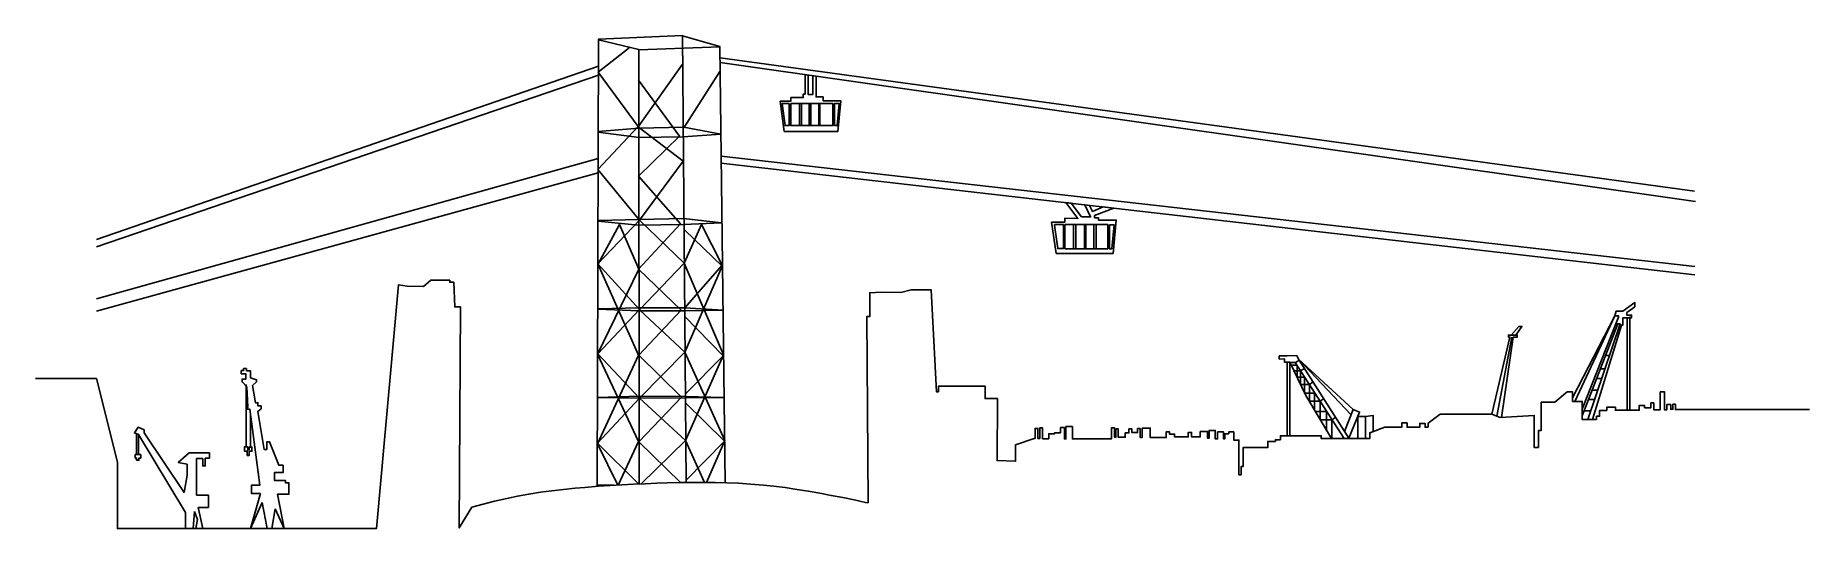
# Model space of a CAD drawing. Header units: millimetres. Extents: x -1 to 155, y 27 to 71.
import ezdxf

# ---------------------------------------------------------------- set-up
doc = ezdxf.new("R2010")
doc.units = ezdxf.units.MM
doc.layers.get('0').update_dxf_attribs({"color": 10, "plot": 0})
for name, color, linetype, plot in [('Layer 2 cut', 104, 'Continuous', False), ('Layer 3 cut', 5, 'Continuous', False), ('Layer 3 engraving', 4, 'Continuous', False)]:
    doc.layers.add(name, color=color, linetype=linetype, plot=plot)

msp = doc.modelspace()

# ---------------------------------------------------------------- linework, layer by layer
for points in [[(48.11, 30.96), (48.23, 70.42), (55.63, 70.73), (55.94, 31.3)], [(59.39, 31.28), (58.93, 69.75), (55.63, 70.7)], [(51.76, 31.18), (48.13, 34.77), (51.83, 38.74), (48.17, 42.64), (51.83, 46.57), (48.17, 50.59), (51.83, 54.44), (48.17, 58.92), (51.71, 62.7), (48.2, 67.49), (50.93, 69.64)], [(48.23, 70.34), (51.77, 69.5), (51.81, 31.18)], [(51.77, 69.47), (58.93, 69.73)], [(3.95, 52.75), (48.22, 68.02)], [(51.98, 31.18), (55.88, 35.02), (51.84, 38.75), (55.82, 42.79), (51.84, 46.54), (55.76, 50.65), (51.84, 54.44), (55.69, 59.66), (51.71, 62.67), (55.63, 68.2)], [(55.74, 62.58), (58.92, 67.57)], [(58.94, 68.75), (144.9, 57.01)], [(58.94, 68.34), (144.98, 56.09)], [(3.95, 52.08), (48.22, 67.22)], [(55.45, 31.3), (51.77, 34.89), (55.53, 38.82), (51.77, 42.52), (55.5, 46.5), (51.75, 50.11), (55.45, 54.13), (51.75, 58.31), (55.36, 61.86), (51.75, 66.78)], [(48.2, 62.26), (51.77, 62.56), (55.73, 62.66), (59, 62.02), (55.68, 61.8), (51.8, 61.74), (48.2, 62.21)], [(3.95, 47.51), (48.2, 59.87)], [(59.04, 60.08), (144.92, 50.35)], [(59.05, 59.47), (144.93, 49.61)], [(3.95, 46.43), (48.19, 58.62)], [(49.94, 31.08), (51.74, 34.91), (48.13, 42.62), (51.78, 50.13), (50.08, 54.06), (48.2, 50.58)], [(48.18, 54.36), (51.73, 53.99), (55.71, 54.06), (59.07, 54.21), (55.71, 54.58), (51.81, 54.51), (48.18, 54.41)], [(57.56, 31.31), (55.88, 35.01), (59.23, 42.55), (55.78, 50.66), (57.31, 54.06), (59.13, 50.47), (55.8, 46.68)], [(57.75, 31.31), (59.35, 35), (55.83, 42.8), (59.13, 50.39), (55.83, 53.57)], [(49.91, 31.08), (48.13, 34.71), (51.76, 42.52), (48.15, 50.58)], [(135.47, 36.85), (138.33, 45.31), (137.95, 45.31), (138.18, 45.88), (138.18, 46.01), (137.86, 46.01), (137.98, 46.41), (138.57, 46.41), (139.63, 47.18), (139.63, 46.8), (138.92, 46.29), (138.92, 46.07), (139.34, 46.07), (139.34, 45.84), (138.58, 45.84), (138.58, 45.19), (138.44, 45.19), (135.9, 36.85)], [(48.17, 46.59), (51.81, 46.45), (55.81, 46.44), (59.2, 46.51), (55.8, 46.7), (51.8, 46.71), (48.19, 46.61)], [(55.91, 39.14), (59.2, 42.47), (55.81, 45.98)], [(134.14, 38.76), (137.86, 46.01)], [(134.33, 38.46), (137.86, 46.01)], [(138.96, 45.84), (138.96, 37.68)], [(139.19, 45.93), (139.19, 37.68)], [(127.02, 37.32), (128.61, 44.13), (128.48, 44.13), (128.48, 44.31), (129.26, 44.31), (129.26, 44.13), (128.9, 44.13), (127.86, 37.03)], [(127.46, 37.15), (128.78, 44.13)], [(129.14, 44.31), (129.67, 45.07), (129.4, 45.07), (128.71, 44.31)], [(134.99, 37.18), (138.14, 45.31)], [(134.99, 37.76), (137.95, 45.31)], [(112.88, 35.17), (110.61, 38.99), (109.19, 41.92), (108.73, 41.92), (108.73, 42.21), (108.26, 42.19), (108.26, 42.47), (108.97, 42.47), (109.8, 42.5), (109.97, 42.19), (114.4, 35.2)], [(137.05, 42.51), (137.39, 42.51)], [(108.97, 41.92), (108.97, 35.42)], [(109.19, 41.92), (109.19, 35.42)], [(114, 35.17), (109.68, 41.88), (109.21, 41.88)], [(111.38, 37.69), (111.38, 39.18), (110.49, 39.18), (110.49, 40.59), (109.83, 40.59), (109.83, 41.65), (109.33, 41.65)], [(112.91, 35.14), (112.91, 36.84), (111.88, 36.84), (111.88, 38.47), (110.93, 38.47), (110.93, 39.95), (110.14, 39.95), (110.14, 41.14), (109.57, 41.14)], [(109.66, 41.87), (110.02, 42.09)], [(114.79, 37.75), (109.97, 42.19)], [(114.6, 37.26), (109.97, 42.19)], [(110.15, 41.15), (110.48, 41.37)], [(136.6, 41.33), (136.99, 41.33)], [(17.13, 34.44), (17.13, 39.96)], [(110.92, 39.95), (111.24, 40.17)], [(135.86, 39.44), (136.35, 39.44)], [(136.26, 40.47), (136.7, 40.47)], [(136.26, 36.85), (136.26, 37.15), (136.52, 37.15), (136.52, 37.66), (137.15, 37.66), (137.15, 37.94), (137.92, 37.94), (137.92, 37.68), (140.01, 37.68), (140.01, 38.1), (140.48, 38.1), (140.48, 37.89), (141.05, 37.89), (141.05, 38.33), (141.3, 38.33), (141.3, 37.72), (141.87, 37.72), (141.87, 39.3), (142.25, 39.3), (142.25, 37.7), (142.44, 37.7), (142.44, 38.18), (142.79, 38.18), (142.79, 37.76), (142.99, 37.76), (142.99, 38.2), (143.21, 38.2), (143.21, 37.73), (144.95, 37.73)], [(48.13, 38.81), (51.81, 38.75), (55.89, 38.76), (59.27, 38.81), (55.86, 38.9), (51.79, 38.93), (48.15, 38.81)], [(55.91, 31.48), (59.32, 34.96), (55.86, 38.35)], [(112.43, 35.93), (112.43, 37.57), (111.46, 37.57)], [(111.88, 38.47), (112.17, 38.69)], [(114.03, 35.79), (114.79, 37.75), (115.35, 37.52), (114.4, 35.2)], [(135.15, 37.61), (135.73, 37.61)], [(135.55, 38.63), (136.07, 38.63)], [(17.52, 34.42), (17.52, 37.39)], [(112.93, 36.83), (113.21, 37.07)], [(115.19, 35.17), (115.19, 37.13), (115.87, 37.13), (115.87, 35.17)], [(115.87, 37.13), (116.55, 37.21), (116.55, 35.8)], [(127.75, 37.03), (130.76, 37.22), (130.76, 35.85)], [(7.65, 35.53), (7.65, 33.76), (7.48, 33.76), (7.47, 35.61)], [(17.28, 34.44), (16.98, 34.44), (16.98, 34.07), (17.23, 34.07), (17.23, 33.69), (17.41, 33.69), (17.41, 34.06), (17.65, 34.06), (17.65, 34.42), (17.39, 34.42), (17.39, 34.19), (17.28, 34.19), (17.28, 34.44)], [(7.48, 33.76), (7.35, 33.76), (7.35, 33.45), (7.47, 33.45), (7.47, 33.26), (7.68, 33.26), (7.68, 33.45), (7.84, 33.45), (7.84, 33.76), (7.65, 33.76)], [(48.12, 31.08), (49.59, 31.06)], [(50.05, 31.05), (50.05, 31.05)], [(69.44, 30.03), (69.44, 30.04), (69.45, 30.03)]]:
    msp.add_lwpolyline(points)
at = {"layer": 'Layer 2 cut'}
for points in [[(3.95, 40.47), (5.78, 33.11), (5.78, 27.24), (28.63, 27.24), (30.59, 48.75), (31.34, 48.62), (32.79, 48.6), (33.42, 49.14), (35.1, 49.14), (35.1, 48.97), (35.45, 48.97), (35.54, 46.79), (36.05, 46.79), (35.93, 27.3), (37.04, 29.13)], [(71.99, 29.5), (71.9, 45.95), (72.16, 45.95), (72.15, 48.04), (73.16, 48.1), (74.88, 48.07), (75.81, 48.3), (77.55, 48.3), (78.02, 39.31), (78.2, 39.31), (78.2, 39.79), (82.31, 39.79), (82.31, 38.7), (83.4, 38.72), (83.37, 33.23), (85.01, 33.18), (85.01, 34.63)], [(3.95, 40.47), (-1.44, 40.47)], [(131.14, 34.4), (131.14, 35.9), (131.37, 35.9), (131.37, 37.39), (131.37, 37.39), (131.37, 38.38), (132.58, 38.38), (133.66, 39.3), (134.14, 39.3), (134.14, 38.46), (134.99, 38.46), (134.99, 36.85), (136.26, 36.85)], [(136.26, 36.85), (136.26, 37.15), (136.52, 37.15), (136.52, 37.66), (137.15, 37.66), (137.15, 37.94), (137.92, 37.94), (137.92, 37.68), (140.01, 37.68), (140.01, 38.1), (140.48, 38.1), (140.48, 37.89), (141.05, 37.89), (141.05, 38.33), (141.3, 38.33), (141.3, 37.72), (141.87, 37.72), (141.87, 39.3), (142.25, 39.3), (142.25, 37.7), (142.44, 37.7), (142.44, 38.18), (142.79, 38.18), (142.79, 37.76), (142.99, 37.76), (142.99, 38.2), (143.21, 38.2), (143.21, 37.73), (144.95, 37.73)], [(82.31, 38.7), (83.4, 38.72)], [(144.95, 37.73), (155.04, 37.73)], [(85.01, 34.63), (86.65, 35.17), (86.74, 35.19), (86.73, 36.07), (86.97, 36.08), (86.97, 35.19), (87.14, 35.17), (87.14, 36.12), (87.39, 36.12), (87.39, 35.16), (87.93, 35.16), (87.93, 35.6), (88.44, 35.6), (88.44, 35.69), (88.98, 35.69), (88.98, 36.14), (89.32, 36.14), (89.32, 35.15), (89.44, 35.15), (89.44, 36.23), (90.02, 36.23), (90.02, 35.15), (93.46, 35.15), (93.46, 36.12), (93.74, 36.12), (93.74, 35.29), (93.86, 35.29), (93.86, 36.03), (94.06, 36.03), (94.06, 35.3), (94.68, 35.3), (94.68, 35.68), (95.01, 35.68), (95.01, 36.03), (95.27, 36.03), (95.27, 35.71), (95.77, 35.71), (95.77, 36.06), (95.99, 36.06), (95.99, 35.28), (96.18, 35.28), (96.18, 36.11), (96.88, 36.11), (96.88, 35.27), (98.17, 35.27), (98.29, 35.27), (98.29, 35.78), (98.58, 35.78), (98.58, 35.58), (99.03, 35.58), (99.03, 35.33), (100.23, 35.33), (100.23, 35.72), (100.53, 35.72), (100.53, 35.33), (101.3, 35.33), (101.3, 35.8), (101.94, 35.8), (101.94, 35.21), (102.08, 35.21), (102.08, 35.9), (102.62, 35.9), (102.62, 35.14), (102.82, 35.14), (102.82, 35.76), (103.36, 35.76), (103.36, 35.14), (103.46, 35.14), (103.46, 35.6), (103.81, 35.6), (103.81, 35.77), (104.25, 35.77), (104.25, 35.04), (104.71, 35.04), (104.71, 31.99)], [(105.07, 32.73), (105.07, 34.38), (107.25, 34.38), (107.25, 34.92), (107.93, 34.92), (107.93, 35.08), (108.37, 35.08), (108.37, 35.42), (111.97, 35.42), (111.97, 35.17), (115.19, 35.17), (116.25, 35.17), (116.25, 35.69), (117.58, 36.17), (119.07, 36.17), (119.07, 36.56), (119.54, 36.56), (119.54, 36.18), (120.66, 36.18), (120.66, 36.52), (121.12, 36.52), (121.12, 36.17), (121.4, 36.17)], [(121.4, 36.17), (121.4, 36.54), (122.45, 37.32), (123.28, 37.32), (127.02, 37.32), (127.75, 37.03)], [(127.75, 37.03), (130.76, 37.22), (130.76, 35.85)], [(130.76, 35.85), (130.76, 34.39), (131.14, 34.4)], [(37.05, 29.14), (38.05, 29.4), (39.05, 29.65), (40.54, 29.99), (41.06, 30.1), (42.07, 30.28), (43.09, 30.44), (44.11, 30.57), (45.14, 30.69), (46.17, 30.79), (47, 30.87), (48.22, 30.97), (49.25, 31.04), (50.28, 31.1), (51.31, 31.15), (52.33, 31.2), (53.36, 31.24), (54.27, 31.27), (55.43, 31.3), (56.46, 31.31), (57.49, 31.31), (58.52, 31.3), (59.55, 31.28), (60.58, 31.23), (61.61, 31.17), (62.77, 31.08), (63.66, 30.98), (64.68, 30.85), (65.7, 30.7), (66.72, 30.54), (67.73, 30.36), (68.74, 30.17), (69.76, 29.97), (70.77, 29.76), (71.78, 29.54), (71.99, 29.5)], [(104.71, 31.99), (104.89, 31.99), (104.89, 32.71), (105.07, 32.71), (105.07, 32.73)]]:
    msp.add_lwpolyline(points, dxfattribs=at)
at = {"layer": 'Layer 3 cut'}
for points in [[(66.44, 67.28), (66.44, 65.57), (66.28, 65.57), (66.28, 65.26), (65.18, 65.26), (65.18, 65.03), (65.18, 64.93), (64.25, 64.93), (64.6, 62.27), (69.34, 62.27), (69.58, 64.98), (68.03, 64.98), (68.03, 65.31), (67.41, 65.31), (67.41, 67.13)], [(66.44, 67.27), (66.72, 67.23)], [(67.12, 67.18), (67.12, 65.52), (66.72, 65.52), (66.72, 67.23)], [(67.12, 67.18), (67.41, 67.13)], [(89.44, 55.99), (90.5, 54.6), (89.35, 54.61), (89.35, 54.26), (88.18, 54.26), (88.6, 51.51), (93.62, 51.51), (93.89, 54.45), (92.31, 54.45), (92.31, 54.66), (91.97, 54.66), (91.97, 54.85), (93.66, 55.5)], [(89.44, 55.99), (89.91, 55.93)], [(89.91, 55.93), (90.83, 54.73), (91.62, 54.73), (91.1, 55.79)], [(91.1, 55.79), (91.54, 55.74)], [(92.74, 55.61), (91.8, 55.21), (91.54, 55.74)], [(92.74, 55.61), (93.66, 55.5)], [(18.4, 30.33), (17.62, 30.33), (17.62, 31.07), (18.36, 31.07), (17.47, 37.76), (17.13, 37.76), (17.29, 37.96), (17.2, 39.74), (16.78, 40.18), (16.78, 40.43), (17.11, 40.43), (17.11, 40.89), (16.71, 40.89), (16.71, 41.17), (16.91, 41.17), (16.91, 41.35), (17.16, 41.35), (17.16, 41.16), (17.51, 41.16), (17.51, 40.54), (18.06, 40.36), (18.06, 40.19), (17.71, 39.86), (17.96, 38.34), (18.17, 38.34), (18.17, 38.06), (18.46, 38.06), (18.46, 37.81), (18.16, 37.58), (18.73, 34.21), (18.95, 34.21), (18.95, 34.88), (19.2, 34.88), (20.02, 32.82), (20.39, 32.82), (20.39, 32.18), (19.63, 32.18), (19.63, 31.48), (20.6, 31.48), (20.6, 31.28), (20.91, 31.28), (20.91, 30.27), (19.91, 30.27)], [(11.78, 27.24), (11.78, 28.65), (7.65, 35.53), (7.29, 35.68), (7.61, 36.18), (8.14, 35.95), (8.14, 35.67), (11.66, 30.43), (11.93, 31.95), (11.93, 32.92), (11.15, 33.06), (12.12, 33.92), (13.9, 33.92), (13.9, 33.44), (13.53, 33.44), (13.53, 32.77), (13.31, 32.77), (13.31, 33.41), (12.76, 33.41), (12.76, 30.2), (13.81, 30.2), (13.81, 29.11), (12.92, 29.11)], [(17.53, 27.24), (18.4, 30.33)], [(20.48, 27.24), (19.91, 30.27)], [(12.59, 28.74), (12.46, 27.24)], [(12.7, 27.24), (12.84, 28.03), (12.59, 28.74)], [(13.32, 27.24), (12.92, 29.11)], [(17.53, 27.24), (18.55, 29.54)], [(18.98, 27.24), (18.55, 29.54)], [(19.69, 28.98), (19.4, 27.24)], [(20.48, 27.24), (19.69, 28.98)], [(11.78, 27.24), (12.46, 27.24)], [(12.7, 27.24), (13.32, 27.24)], [(18.98, 27.24), (19.4, 27.24)]]:
    msp.add_lwpolyline(points, dxfattribs=at)
at = {"layer": 'Layer 3 engraving'}
for points in [[(65.03, 64.72), (64.41, 64.72), (64.67, 62.78), (65.03, 62.78), (65.03, 64.72)], [(65.18, 64.72), (65.18, 62.78), (68.9, 62.78), (68.9, 64.72), (65.18, 64.72)], [(65.94, 64.72), (65.94, 62.78)], [(66.12, 64.72), (66.12, 62.78)], [(66.8, 64.72), (66.8, 62.78)], [(66.96, 64.72), (66.96, 62.78)], [(67.66, 64.72), (67.66, 62.78)], [(67.75, 64.72), (67.75, 62.78)], [(69.03, 62.78), (69.28, 62.78), (69.45, 64.72), (69.03, 64.72), (69.03, 62.78)], [(88.45, 53.99), (88.73, 51.93), (89.22, 51.93), (89.22, 54.06), (88.44, 54.06), (88.44, 54.01)], [(89.36, 54.05), (89.36, 51.92), (93.14, 51.92), (93.14, 54.05), (89.36, 54.05)], [(90.12, 54.05), (90.12, 51.92)], [(90.31, 54.05), (90.31, 51.92)], [(91.08, 54.04), (91.08, 51.91)], [(91.19, 54.05), (91.19, 51.92)], [(91.92, 54.05), (91.92, 51.92)], [(92.1, 54.05), (92.1, 51.92)], [(93.29, 54.04), (93.29, 51.91), (93.49, 51.91), (93.69, 54.04), (93.29, 54.04)]]:
    msp.add_lwpolyline(points, dxfattribs=at)

doc.saveas('drawing.dxf')
